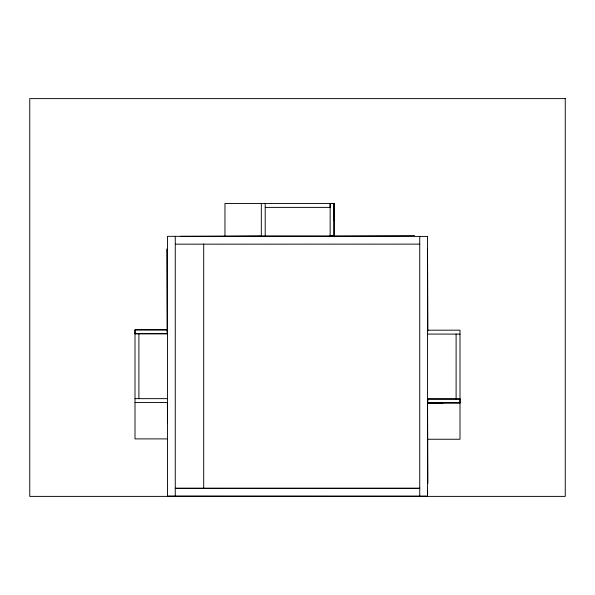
<?xml version="1.0" encoding="UTF-8"?>
<svg xmlns="http://www.w3.org/2000/svg" width="595" height="595" viewBox="0 0 595 595"><rect width="100%" height="100%" fill="white"/><g stroke="black" fill="none" stroke-linecap="round" stroke-linejoin="round"><path stroke-width="0.89" d="M167.478 333.721L134.998 333.721L135.006 329.823L167.656 329.823M334.04 236.587L334.04 203.497L330.143 203.49L330.143 235.97L261.324 235.97M224.962 236.587L224.962 203.497L334.04 203.497L334.018 235.598L330.143 235.97M334.033 220.373L334.04 203.497M443.119 402.897L427.894 402.882L427.902 398.985L460.002 399L460.002 402.897L427.344 402.897M427.53 399L460.002 399.007M180.456 236.334L261.532 235.984M204.412 236.513L261.532 236.267M329.808 235.97L414.566 235.598M175.607 488.272L419.735 488.272M265.214 207.387L330.143 207.387L330.143 203.49M427.522 236.416L167.478 236.334L167.478 496.386M419.735 244.129L175.607 244.173M427.344 330.18L460.002 330.18L460.002 439.251L427.827 439.251M134.998 333.721L167.106 333.736L167.106 329.846L135.006 329.823L135.006 438.894L167.173 438.894M427.53 334.078L460.002 334.078M134.998 398.65L167.478 398.65M134.998 402.54L167.656 402.54M175.265 488.316L419.735 488.316M167.478 496.029L427.522 496.111M427.894 402.882L460.002 402.897M427.522 248.963L427.887 330.961M427.545 402.309L427.894 483.385M166.734 248.985L167.091 330.173M167.403 402.607L167.493 423.038M456.105 334.078L456.105 399M427.612 490.607L427.612 493.857M427.522 236.334L427.522 496.386M419.735 236.334L419.735 496.111M265.214 203.49L265.214 235.97M261.324 203.49L261.324 236.148M203.698 243.995L203.698 488.45M175.265 236.334L175.265 496.111M138.895 333.721L138.895 398.65M565.25 98.614L29.75 98.614L29.75 496.386L565.25 496.386L565.25 98.614"/></g></svg>
